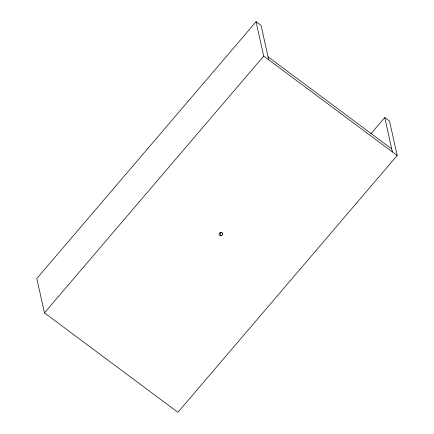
<?xml version="1.0" encoding="UTF-8"?>
<svg xmlns="http://www.w3.org/2000/svg" width="434" height="434" viewBox="0 0 434 434"><rect width="100%" height="100%" fill="white"/><g stroke="black" fill="none" stroke-linecap="round" stroke-linejoin="round"><path stroke-width="0.65" d="M268.7 59.811L261.078 25.422L256.082 21.7L36.83 278.492L44.452 312.881L177.918 412.3L397.17 155.508L389.548 121.119L384.763 117.554L370.739 133.987M44.452 312.881L263.704 56.089L256.082 21.7M268.033 56.794L391.723 148.927M263.704 56.089L397.17 155.508M384.763 117.554L392.39 151.943M222.262 232.781L222.533 233.991A1.731 1.617 -12.5 0 1 220.098 235.695A1.731 1.617 -12.5 0 1 219.805 232.901A1.731 1.617 -12.5 0 1 222.533 233.991M220.309 232.787L220.982 235.808M221.15 232.472A1.731 1.617 -12.5 0 1 219.859 232.787"/></g></svg>
